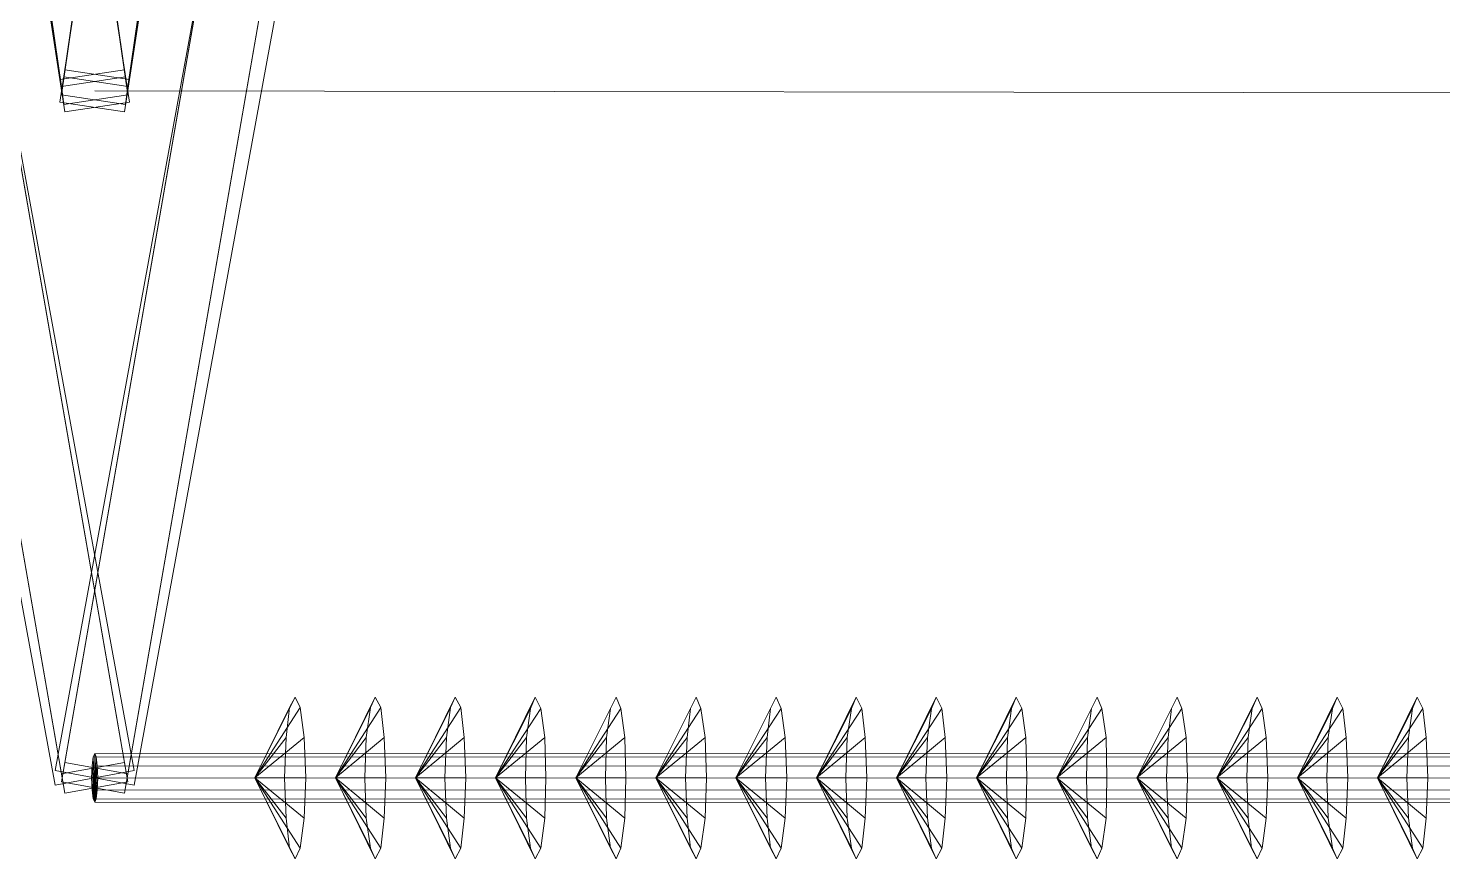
# Model space of a CAD drawing. Extents: x 4 to 464, y 11 to 29.
# Drawn here: x 9.918 to 11.668, y 11.15 to 12.177 of the extents above; entities that cross this region are included whole.
import ezdxf

# ---------------------------------------------------------------- set-up
doc = ezdxf.new("R2010")
doc.units = 0
doc.header["$MEASUREMENT"] = 0
doc.layers.add('Sections span lengths and Marker Balls Plan', color=7, linetype='CONTINUOUS', lineweight=0)
doc.layers.add('Structures Plan', color=7, linetype='CONTINUOUS', lineweight=0)

msp = doc.modelspace()

# ---------------------------------------------------------------- linework, layer by layer
at = {"layer": 'Sections span lengths and Marker Balls Plan', "color": 5}
msp.add_polyline3d([(10, 12.1, 64.375), (20, 12.084, 63.341), (30, 12.069, 62.355), (40, 12.053, 61.419), (50, 12.038, 60.532), (60, 12.022, 59.694), (70, 12.007, 58.905), (80, 11.991, 58.165), (90, 11.976, 57.474), (100, 11.96, 56.832), (110, 11.944, 56.239), (120, 11.929, 55.695), (130, 11.913, 55.2), (140, 11.898, 54.753), (150, 11.882, 54.356), (160, 11.867, 54.008), (170, 11.851, 53.708), (180, 11.836, 53.458), (190, 11.82, 53.256), (200, 11.804, 53.103), (210, 11.789, 52.999), (220, 11.773, 52.944), (230, 11.758, 52.938), (240, 11.742, 52.981)], dxfattribs=at)
at = {"layer": 'Sections span lengths and Marker Balls Plan', "color": 1}
msp.add_polyline3d([(10, 11.25, 48.5), (20, 11.248, 47.201), (30, 11.246, 45.962), (40, 11.244, 44.782), (50, 11.241, 43.661), (60, 11.239, 42.599), (70, 11.237, 41.596), (80, 11.235, 40.653), (90, 11.233, 39.769), (100, 11.231, 38.944), (110, 11.229, 38.178), (120, 11.227, 37.47), (130, 11.224, 36.822), (140, 11.222, 36.233), (150, 11.22, 35.703), (160, 11.218, 35.232), (170, 11.216, 34.82), (180, 11.214, 34.467), (190, 11.212, 34.172), (200, 11.21, 33.937), (210, 11.207, 33.76), (220, 11.205, 33.642), (230, 11.203, 33.583), (240, 11.201, 33.583)], dxfattribs=at)
for points in [[(10.198, 11.25, 48.474), (10.254, 11.337, 48.517), (10.248, 11.35, 48.468)], [(10.198, 11.25, 48.474), (10.248, 11.35, 48.468), (10.241, 11.337, 48.418)], [(10.298, 11.25, 48.461), (10.354, 11.337, 48.505), (10.347, 11.35, 48.455)], [(10.298, 11.25, 48.461), (10.347, 11.35, 48.455), (10.341, 11.337, 48.405)], [(10.397, 11.25, 48.448), (10.453, 11.337, 48.492), (10.446, 11.35, 48.442)], [(10.397, 11.25, 48.448), (10.446, 11.35, 48.442), (10.44, 11.337, 48.392)], [(10.496, 11.25, 48.436), (10.552, 11.336, 48.479), (10.545, 11.35, 48.429)], [(10.496, 11.25, 48.436), (10.545, 11.35, 48.429), (10.539, 11.336, 48.38)], [(10.595, 11.25, 48.423), (10.651, 11.336, 48.466), (10.645, 11.35, 48.416)], [(10.595, 11.25, 48.423), (10.645, 11.35, 48.416), (10.638, 11.336, 48.367)], [(10.694, 11.25, 48.41), (10.75, 11.336, 48.453), (10.744, 11.35, 48.403)], [(10.694, 11.25, 48.41), (10.744, 11.35, 48.403), (10.737, 11.336, 48.354)], [(10.793, 11.25, 48.397), (10.849, 11.336, 48.44), (10.843, 11.35, 48.391)], [(10.793, 11.25, 48.397), (10.843, 11.35, 48.391), (10.836, 11.336, 48.341)], [(10.893, 11.25, 48.384), (10.949, 11.336, 48.427), (10.942, 11.35, 48.378)], [(10.893, 11.25, 48.384), (10.942, 11.35, 48.378), (10.936, 11.336, 48.328)], [(10.992, 11.25, 48.371), (11.048, 11.336, 48.414), (11.041, 11.35, 48.365)], [(10.992, 11.25, 48.371), (11.041, 11.35, 48.365), (11.035, 11.336, 48.315)], [(11.091, 11.25, 48.358), (11.147, 11.336, 48.401), (11.14, 11.35, 48.352)], [(11.091, 11.25, 48.358), (11.14, 11.35, 48.352), (11.134, 11.336, 48.302)], [(11.19, 11.25, 48.345), (11.246, 11.336, 48.389), (11.24, 11.35, 48.339)], [(11.19, 11.25, 48.345), (11.24, 11.35, 48.339), (11.233, 11.336, 48.289)], [(11.289, 11.25, 48.333), (11.345, 11.336, 48.376), (11.339, 11.35, 48.326)], [(11.289, 11.25, 48.333), (11.339, 11.35, 48.326), (11.332, 11.336, 48.277)], [(11.388, 11.25, 48.32), (11.444, 11.336, 48.363), (11.438, 11.35, 48.313)], [(11.388, 11.25, 48.32), (11.438, 11.35, 48.313), (11.432, 11.336, 48.264)], [(11.488, 11.25, 48.307), (11.544, 11.336, 48.35), (11.537, 11.35, 48.3)], [(11.488, 11.25, 48.307), (11.537, 11.35, 48.3), (11.531, 11.336, 48.251)], [(11.587, 11.25, 48.294), (11.643, 11.336, 48.337), (11.636, 11.35, 48.287)], [(11.587, 11.25, 48.294), (11.636, 11.35, 48.287), (11.63, 11.336, 48.238)], [(10.198, 11.25, 48.474), (10.259, 11.3, 48.554), (10.254, 11.337, 48.517)], [(10.198, 11.25, 48.474), (10.241, 11.337, 48.418), (10.237, 11.3, 48.382)], [(10.298, 11.25, 48.461), (10.358, 11.3, 48.541), (10.354, 11.337, 48.505)], [(10.298, 11.25, 48.461), (10.341, 11.337, 48.405), (10.336, 11.3, 48.369)], [(10.397, 11.25, 48.448), (10.457, 11.3, 48.528), (10.453, 11.337, 48.492)], [(10.397, 11.25, 48.448), (10.44, 11.337, 48.392), (10.435, 11.3, 48.356)], [(10.496, 11.25, 48.436), (10.557, 11.3, 48.515), (10.552, 11.336, 48.479)], [(10.496, 11.25, 48.436), (10.539, 11.336, 48.38), (10.534, 11.3, 48.343)], [(10.595, 11.25, 48.423), (10.656, 11.3, 48.502), (10.651, 11.336, 48.466)], [(10.595, 11.25, 48.423), (10.638, 11.336, 48.367), (10.633, 11.3, 48.33)], [(10.694, 11.25, 48.41), (10.755, 11.3, 48.489), (10.75, 11.336, 48.453)], [(10.694, 11.25, 48.41), (10.737, 11.336, 48.354), (10.733, 11.3, 48.318)], [(10.793, 11.25, 48.397), (10.854, 11.3, 48.476), (10.849, 11.336, 48.44)], [(10.793, 11.25, 48.397), (10.836, 11.336, 48.341), (10.832, 11.3, 48.305)], [(10.893, 11.25, 48.384), (10.953, 11.3, 48.464), (10.949, 11.336, 48.427)], [(10.893, 11.25, 48.384), (10.936, 11.336, 48.328), (10.931, 11.3, 48.292)], [(10.992, 11.25, 48.371), (11.052, 11.3, 48.451), (11.048, 11.336, 48.414)], [(10.992, 11.25, 48.371), (11.035, 11.336, 48.315), (11.03, 11.3, 48.279)], [(11.091, 11.25, 48.358), (11.152, 11.3, 48.438), (11.147, 11.336, 48.401)], [(11.091, 11.25, 48.358), (11.134, 11.336, 48.302), (11.129, 11.3, 48.266)], [(11.19, 11.25, 48.345), (11.251, 11.3, 48.425), (11.246, 11.336, 48.389)], [(11.19, 11.25, 48.345), (11.233, 11.336, 48.289), (11.228, 11.3, 48.253)], [(11.289, 11.25, 48.333), (11.35, 11.3, 48.412), (11.345, 11.336, 48.376)], [(11.289, 11.25, 48.333), (11.332, 11.336, 48.277), (11.328, 11.3, 48.24)], [(11.388, 11.25, 48.32), (11.449, 11.3, 48.399), (11.444, 11.336, 48.363)], [(11.388, 11.25, 48.32), (11.432, 11.336, 48.264), (11.427, 11.3, 48.227)], [(11.488, 11.25, 48.307), (11.548, 11.3, 48.386), (11.544, 11.336, 48.35)], [(11.488, 11.25, 48.307), (11.531, 11.336, 48.251), (11.526, 11.3, 48.214)], [(11.587, 11.25, 48.294), (11.647, 11.3, 48.373), (11.643, 11.336, 48.337)], [(11.587, 11.25, 48.294), (11.63, 11.336, 48.238), (11.625, 11.3, 48.202)], [(10.198, 11.25, 48.474), (10.261, 11.25, 48.567), (10.259, 11.3, 48.554)], [(10.198, 11.25, 48.474), (10.237, 11.3, 48.382), (10.235, 11.25, 48.369)], [(10.298, 11.25, 48.461), (10.36, 11.25, 48.554), (10.358, 11.3, 48.541)], [(10.298, 11.25, 48.461), (10.336, 11.3, 48.369), (10.334, 11.25, 48.356)], [(10.397, 11.25, 48.448), (10.459, 11.25, 48.541), (10.457, 11.3, 48.528)], [(10.397, 11.25, 48.448), (10.435, 11.3, 48.356), (10.433, 11.25, 48.343)], [(10.496, 11.25, 48.436), (10.558, 11.25, 48.528), (10.557, 11.3, 48.515)], [(10.496, 11.25, 48.436), (10.534, 11.3, 48.343), (10.533, 11.25, 48.33)], [(10.595, 11.25, 48.423), (10.657, 11.25, 48.515), (10.656, 11.3, 48.502)], [(10.595, 11.25, 48.423), (10.633, 11.3, 48.33), (10.632, 11.25, 48.317)], [(10.694, 11.25, 48.41), (10.757, 11.25, 48.503), (10.755, 11.3, 48.489)], [(10.694, 11.25, 48.41), (10.733, 11.3, 48.318), (10.731, 11.25, 48.304)], [(10.793, 11.25, 48.397), (10.856, 11.25, 48.49), (10.854, 11.3, 48.476)], [(10.793, 11.25, 48.397), (10.832, 11.3, 48.305), (10.83, 11.25, 48.291)], [(10.893, 11.25, 48.384), (10.955, 11.25, 48.477), (10.953, 11.3, 48.464)], [(10.893, 11.25, 48.384), (10.931, 11.3, 48.292), (10.929, 11.25, 48.278)], [(10.992, 11.25, 48.371), (11.054, 11.25, 48.464), (11.052, 11.3, 48.451)], [(10.992, 11.25, 48.371), (11.03, 11.3, 48.279), (11.028, 11.25, 48.266)], [(11.091, 11.25, 48.358), (11.153, 11.25, 48.451), (11.152, 11.3, 48.438)], [(11.091, 11.25, 48.358), (11.129, 11.3, 48.266), (11.128, 11.25, 48.253)], [(11.19, 11.25, 48.345), (11.252, 11.25, 48.438), (11.251, 11.3, 48.425)], [(11.19, 11.25, 48.345), (11.228, 11.3, 48.253), (11.227, 11.25, 48.24)], [(11.289, 11.25, 48.333), (11.352, 11.25, 48.425), (11.35, 11.3, 48.412)], [(11.289, 11.25, 48.333), (11.328, 11.3, 48.24), (11.326, 11.25, 48.227)], [(11.388, 11.25, 48.32), (11.451, 11.25, 48.412), (11.449, 11.3, 48.399)], [(11.388, 11.25, 48.32), (11.427, 11.3, 48.227), (11.425, 11.25, 48.214)], [(11.488, 11.25, 48.307), (11.55, 11.25, 48.4), (11.548, 11.3, 48.386)], [(11.488, 11.25, 48.307), (11.526, 11.3, 48.214), (11.524, 11.25, 48.201)], [(11.587, 11.25, 48.294), (11.649, 11.25, 48.387), (11.647, 11.3, 48.373)], [(11.587, 11.25, 48.294), (11.625, 11.3, 48.202), (11.623, 11.25, 48.188)], [(9.998, 11.276, 48.485), (15.452, 11.275, 47.777), (15.451, 11.264, 47.766), (9.997, 11.265, 48.474)], [(10, 11.22, 48.5), (9.998, 11.276, 48.485), (9.997, 11.265, 48.474)], [(10, 11.28, 48.5), (15.454, 11.279, 47.792), (15.452, 11.275, 47.777), (9.998, 11.276, 48.485)], [(10, 11.22, 48.5), (10, 11.28, 48.5), (9.998, 11.276, 48.485)], [(10.002, 11.276, 48.515), (15.456, 11.275, 47.806), (15.454, 11.279, 47.792), (10, 11.28, 48.5)], [(10, 11.22, 48.5), (10.002, 11.276, 48.515), (10, 11.28, 48.5)], [(10, 11.22, 48.5), (10.003, 11.265, 48.526), (10.002, 11.276, 48.515)], [(10.003, 11.265, 48.526), (15.458, 11.264, 47.817), (15.456, 11.275, 47.806), (10.002, 11.276, 48.515)], [(9.997, 11.265, 48.474), (15.451, 11.264, 47.766), (15.45, 11.249, 47.762), (9.996, 11.25, 48.47)], [(10, 11.22, 48.5), (9.997, 11.265, 48.474), (9.996, 11.25, 48.47)], [(10, 11.22, 48.5), (10.004, 11.25, 48.53), (10.003, 11.265, 48.526)], [(10.004, 11.25, 48.53), (15.458, 11.249, 47.821), (15.458, 11.264, 47.817), (10.003, 11.265, 48.526)], [(9.996, 11.25, 48.47), (15.45, 11.249, 47.762), (15.451, 11.234, 47.766), (9.997, 11.235, 48.474)], [(10, 11.22, 48.5), (9.996, 11.25, 48.47), (9.997, 11.235, 48.474)], [(9.997, 11.235, 48.474), (15.451, 11.234, 47.766), (15.452, 11.223, 47.777), (9.998, 11.224, 48.485)], [(10, 11.22, 48.5), (9.997, 11.235, 48.474), (9.998, 11.224, 48.485)], [(10, 11.22, 48.5), (10.003, 11.235, 48.526), (10.004, 11.25, 48.53)], [(10, 11.22, 48.5), (10.002, 11.224, 48.515), (10.003, 11.235, 48.526)], [(10.002, 11.224, 48.515), (15.456, 11.223, 47.806), (15.458, 11.234, 47.817), (10.003, 11.235, 48.526)], [(10.003, 11.235, 48.526), (15.458, 11.234, 47.817), (15.458, 11.249, 47.821), (10.004, 11.25, 48.53)], [(10.198, 11.25, 48.474), (10.248, 11.15, 48.468), (10.254, 11.163, 48.517)], [(10.198, 11.25, 48.474), (10.254, 11.163, 48.517), (10.259, 11.2, 48.554)], [(10.198, 11.25, 48.474), (10.259, 11.2, 48.554), (10.261, 11.25, 48.567)], [(10.198, 11.25, 48.474), (10.235, 11.25, 48.369), (10.237, 11.2, 48.382)], [(10.198, 11.25, 48.474), (10.237, 11.2, 48.382), (10.241, 11.163, 48.418)], [(10.198, 11.25, 48.474), (10.241, 11.163, 48.418), (10.248, 11.15, 48.468)], [(10.298, 11.25, 48.461), (10.347, 11.15, 48.455), (10.354, 11.163, 48.505)], [(10.298, 11.25, 48.461), (10.354, 11.163, 48.505), (10.358, 11.2, 48.541)], [(10.298, 11.25, 48.461), (10.358, 11.2, 48.541), (10.36, 11.25, 48.554)], [(10.298, 11.25, 48.461), (10.334, 11.25, 48.356), (10.336, 11.2, 48.369)], [(10.298, 11.25, 48.461), (10.336, 11.2, 48.369), (10.341, 11.163, 48.405)], [(10.298, 11.25, 48.461), (10.341, 11.163, 48.405), (10.347, 11.15, 48.455)], [(10.397, 11.25, 48.448), (10.446, 11.15, 48.442), (10.453, 11.163, 48.492)], [(10.397, 11.25, 48.448), (10.453, 11.163, 48.492), (10.457, 11.2, 48.528)], [(10.397, 11.25, 48.448), (10.457, 11.2, 48.528), (10.459, 11.25, 48.541)], [(10.397, 11.25, 48.448), (10.433, 11.25, 48.343), (10.435, 11.2, 48.356)], [(10.397, 11.25, 48.448), (10.435, 11.2, 48.356), (10.44, 11.163, 48.392)], [(10.397, 11.25, 48.448), (10.44, 11.163, 48.392), (10.446, 11.15, 48.442)], [(10.496, 11.25, 48.436), (10.545, 11.15, 48.429), (10.552, 11.163, 48.479)], [(10.496, 11.25, 48.436), (10.552, 11.163, 48.479), (10.557, 11.2, 48.515)], [(10.496, 11.25, 48.436), (10.557, 11.2, 48.515), (10.558, 11.25, 48.528)], [(10.496, 11.25, 48.436), (10.533, 11.25, 48.33), (10.534, 11.2, 48.343)], [(10.496, 11.25, 48.436), (10.534, 11.2, 48.343), (10.539, 11.163, 48.38)], [(10.496, 11.25, 48.436), (10.539, 11.163, 48.38), (10.545, 11.15, 48.429)], [(10.595, 11.25, 48.423), (10.645, 11.15, 48.416), (10.651, 11.163, 48.466)], [(10.595, 11.25, 48.423), (10.651, 11.163, 48.466), (10.656, 11.2, 48.502)], [(10.595, 11.25, 48.423), (10.656, 11.2, 48.502), (10.657, 11.25, 48.515)], [(10.595, 11.25, 48.423), (10.632, 11.25, 48.317), (10.633, 11.2, 48.33)], [(10.595, 11.25, 48.423), (10.633, 11.2, 48.33), (10.638, 11.163, 48.367)], [(10.595, 11.25, 48.423), (10.638, 11.163, 48.367), (10.645, 11.15, 48.416)], [(10.694, 11.25, 48.41), (10.744, 11.15, 48.403), (10.75, 11.163, 48.453)], [(10.694, 11.25, 48.41), (10.75, 11.163, 48.453), (10.755, 11.2, 48.489)], [(10.694, 11.25, 48.41), (10.755, 11.2, 48.489), (10.757, 11.25, 48.503)], [(10.694, 11.25, 48.41), (10.731, 11.25, 48.304), (10.733, 11.2, 48.318)], [(10.694, 11.25, 48.41), (10.733, 11.2, 48.318), (10.737, 11.163, 48.354)], [(10.694, 11.25, 48.41), (10.737, 11.163, 48.354), (10.744, 11.15, 48.403)], [(10.793, 11.25, 48.397), (10.843, 11.15, 48.391), (10.849, 11.163, 48.44)], [(10.793, 11.25, 48.397), (10.849, 11.163, 48.44), (10.854, 11.2, 48.476)], [(10.793, 11.25, 48.397), (10.854, 11.2, 48.476), (10.856, 11.25, 48.49)], [(10.793, 11.25, 48.397), (10.83, 11.25, 48.291), (10.832, 11.2, 48.305)], [(10.793, 11.25, 48.397), (10.832, 11.2, 48.305), (10.836, 11.163, 48.341)], [(10.793, 11.25, 48.397), (10.836, 11.163, 48.341), (10.843, 11.15, 48.391)], [(10.893, 11.25, 48.384), (10.942, 11.15, 48.378), (10.949, 11.163, 48.427)], [(10.893, 11.25, 48.384), (10.949, 11.163, 48.427), (10.953, 11.2, 48.464)], [(10.893, 11.25, 48.384), (10.953, 11.2, 48.464), (10.955, 11.25, 48.477)], [(10.893, 11.25, 48.384), (10.929, 11.25, 48.278), (10.931, 11.2, 48.292)], [(10.893, 11.25, 48.384), (10.931, 11.2, 48.292), (10.936, 11.163, 48.328)], [(10.893, 11.25, 48.384), (10.936, 11.163, 48.328), (10.942, 11.15, 48.378)], [(10.992, 11.25, 48.371), (11.041, 11.15, 48.365), (11.048, 11.163, 48.414)], [(10.992, 11.25, 48.371), (11.048, 11.163, 48.414), (11.052, 11.2, 48.451)], [(10.992, 11.25, 48.371), (11.052, 11.2, 48.451), (11.054, 11.25, 48.464)], [(10.992, 11.25, 48.371), (11.028, 11.25, 48.266), (11.03, 11.2, 48.279)], [(10.992, 11.25, 48.371), (11.03, 11.2, 48.279), (11.035, 11.163, 48.315)], [(10.992, 11.25, 48.371), (11.035, 11.163, 48.315), (11.041, 11.15, 48.365)], [(11.091, 11.25, 48.358), (11.14, 11.15, 48.352), (11.147, 11.163, 48.401)], [(11.091, 11.25, 48.358), (11.147, 11.163, 48.401), (11.152, 11.2, 48.438)], [(11.091, 11.25, 48.358), (11.152, 11.2, 48.438), (11.153, 11.25, 48.451)], [(11.091, 11.25, 48.358), (11.128, 11.25, 48.253), (11.129, 11.2, 48.266)], [(11.091, 11.25, 48.358), (11.129, 11.2, 48.266), (11.134, 11.163, 48.302)], [(11.091, 11.25, 48.358), (11.134, 11.163, 48.302), (11.14, 11.15, 48.352)], [(11.19, 11.25, 48.345), (11.24, 11.15, 48.339), (11.246, 11.163, 48.389)], [(11.19, 11.25, 48.345), (11.246, 11.163, 48.389), (11.251, 11.2, 48.425)], [(11.19, 11.25, 48.345), (11.251, 11.2, 48.425), (11.252, 11.25, 48.438)], [(11.19, 11.25, 48.345), (11.227, 11.25, 48.24), (11.228, 11.2, 48.253)], [(11.19, 11.25, 48.345), (11.228, 11.2, 48.253), (11.233, 11.163, 48.289)], [(11.19, 11.25, 48.345), (11.233, 11.163, 48.289), (11.24, 11.15, 48.339)], [(11.289, 11.25, 48.333), (11.339, 11.15, 48.326), (11.345, 11.163, 48.376)], [(11.289, 11.25, 48.333), (11.345, 11.163, 48.376), (11.35, 11.2, 48.412)], [(11.289, 11.25, 48.333), (11.35, 11.2, 48.412), (11.352, 11.25, 48.425)], [(11.289, 11.25, 48.333), (11.326, 11.25, 48.227), (11.328, 11.2, 48.24)], [(11.289, 11.25, 48.333), (11.328, 11.2, 48.24), (11.332, 11.163, 48.277)], [(11.289, 11.25, 48.333), (11.332, 11.163, 48.277), (11.339, 11.15, 48.326)], [(11.388, 11.25, 48.32), (11.438, 11.15, 48.313), (11.444, 11.163, 48.363)], [(11.388, 11.25, 48.32), (11.444, 11.163, 48.363), (11.449, 11.2, 48.399)], [(11.388, 11.25, 48.32), (11.449, 11.2, 48.399), (11.451, 11.25, 48.412)], [(11.388, 11.25, 48.32), (11.425, 11.25, 48.214), (11.427, 11.2, 48.227)], [(11.388, 11.25, 48.32), (11.427, 11.2, 48.227), (11.431, 11.163, 48.264)], [(11.388, 11.25, 48.32), (11.431, 11.163, 48.264), (11.438, 11.15, 48.313)], [(11.488, 11.25, 48.307), (11.537, 11.15, 48.3), (11.544, 11.163, 48.35)], [(11.488, 11.25, 48.307), (11.544, 11.163, 48.35), (11.548, 11.2, 48.386)], [(11.488, 11.25, 48.307), (11.548, 11.2, 48.386), (11.55, 11.25, 48.4)], [(11.488, 11.25, 48.307), (11.524, 11.25, 48.201), (11.526, 11.2, 48.214)], [(11.488, 11.25, 48.307), (11.526, 11.2, 48.214), (11.531, 11.163, 48.251)], [(11.488, 11.25, 48.307), (11.531, 11.163, 48.251), (11.537, 11.15, 48.3)], [(11.587, 11.25, 48.294), (11.636, 11.15, 48.287), (11.643, 11.163, 48.337)], [(11.587, 11.25, 48.294), (11.643, 11.163, 48.337), (11.647, 11.2, 48.373)], [(11.587, 11.25, 48.294), (11.647, 11.2, 48.373), (11.649, 11.25, 48.387)], [(11.587, 11.25, 48.294), (11.623, 11.25, 48.188), (11.625, 11.2, 48.202)], [(11.587, 11.25, 48.294), (11.625, 11.2, 48.202), (11.63, 11.163, 48.238)], [(11.587, 11.25, 48.294), (11.63, 11.163, 48.238), (11.636, 11.15, 48.287)], [(9.998, 11.224, 48.485), (15.452, 11.223, 47.777), (15.454, 11.219, 47.792), (10, 11.22, 48.5)], [(10, 11.22, 48.5), (9.998, 11.224, 48.485), (10, 11.22, 48.5)], [(10, 11.22, 48.5), (15.454, 11.219, 47.792), (15.456, 11.223, 47.806), (10.002, 11.224, 48.515)]]:
    msp.add_3dface(points, dxfattribs=at)
at = {"layer": 'Structures Plan', "color": 253}
for points in [[(9.959, 12.105, 64.413), (8.959, 19.005, 62.413), (9.038, 19.017, 62.413), (10.038, 12.117, 64.413)], [(9.962, 12.083, 64.337), (8.962, 18.983, 62.337), (8.959, 19.005, 62.413), (9.959, 12.105, 64.413)], [(10.038, 12.117, 64.413), (9.038, 19.017, 62.413), (9.041, 18.995, 62.337), (10.041, 12.095, 64.337)], [(9.959, 12.095, 64.337), (10.959, 18.995, 62.337), (10.962, 19.017, 62.413), (9.962, 12.117, 64.413)], [(9.962, 12.117, 64.413), (10.962, 19.017, 62.413), (11.041, 19.005, 62.413), (10.041, 12.105, 64.413)], [(10.041, 12.105, 64.413), (11.041, 19.005, 62.413), (11.038, 18.983, 62.337), (10.038, 12.083, 64.337)], [(10.041, 12.095, 64.337), (9.041, 18.995, 62.337), (8.962, 18.983, 62.337), (9.962, 12.083, 64.337)], [(10.038, 12.083, 64.337), (11.038, 18.983, 62.337), (10.959, 18.995, 62.337), (9.959, 12.095, 64.337)], [(9.957, 12.114, 64.41), (8.906, 18.963, 60.41), (8.986, 18.975, 60.41), (10.037, 12.126, 64.41)], [(10.037, 12.126, 64.41), (8.986, 18.975, 60.41), (8.992, 18.935, 60.34), (10.043, 12.086, 64.34)], [(9.957, 12.086, 64.34), (11.008, 18.935, 60.34), (11.014, 18.975, 60.41), (9.963, 12.126, 64.41)], [(9.963, 12.126, 64.41), (11.014, 18.975, 60.41), (11.094, 18.963, 60.41), (10.043, 12.114, 64.41)], [(9.963, 12.074, 64.34), (8.912, 18.923, 60.34), (8.906, 18.963, 60.41), (9.957, 12.114, 64.41)], [(10.043, 12.114, 64.41), (11.094, 18.963, 60.41), (11.088, 18.923, 60.34), (10.037, 12.074, 64.34)], [(10.043, 12.086, 64.34), (8.992, 18.935, 60.34), (8.912, 18.923, 60.34), (9.963, 12.074, 64.34)], [(10.037, 12.074, 64.34), (11.088, 18.923, 60.34), (11.008, 18.935, 60.34), (9.957, 12.086, 64.34)], [(8.664, 18.71, 50.837), (9.959, 11.255, 48.462), (10.037, 11.269, 48.462), (8.742, 18.724, 50.837)], [(8.742, 18.724, 50.837), (10.037, 11.269, 48.462), (10.041, 11.245, 48.538), (8.746, 18.7, 50.913)], [(11.254, 18.7, 50.913), (9.959, 11.245, 48.538), (9.963, 11.269, 48.462), (11.258, 18.724, 50.837)], [(11.258, 18.724, 50.837), (9.963, 11.269, 48.462), (10.041, 11.255, 48.462), (11.336, 18.71, 50.837)], [(8.668, 18.686, 50.913), (9.963, 11.231, 48.538), (9.959, 11.255, 48.462), (8.664, 18.71, 50.837)], [(11.336, 18.71, 50.837), (10.041, 11.255, 48.462), (10.037, 11.231, 48.538), (11.332, 18.686, 50.913)], [(8.746, 18.7, 50.913), (10.041, 11.245, 48.538), (9.963, 11.231, 48.538), (8.668, 18.686, 50.913)], [(11.332, 18.686, 50.913), (10.037, 11.231, 48.538), (9.959, 11.245, 48.538), (11.254, 18.7, 50.913)], [(8.595, 18.635, 48.45), (9.951, 11.241, 48.45), (10.049, 11.259, 48.45), (8.693, 18.653, 48.45)], [(8.693, 18.653, 48.55), (10.049, 11.259, 48.55), (9.951, 11.241, 48.55), (8.595, 18.635, 48.55)], [(8.693, 18.653, 48.45), (10.049, 11.259, 48.45), (10.049, 11.259, 48.55), (8.693, 18.653, 48.55)], [(11.307, 18.653, 48.45), (9.951, 11.259, 48.45), (10.049, 11.241, 48.45), (11.405, 18.635, 48.45)], [(11.307, 18.653, 48.55), (9.951, 11.259, 48.55), (9.951, 11.259, 48.45), (11.307, 18.653, 48.45)], [(11.405, 18.635, 48.55), (10.049, 11.241, 48.55), (9.951, 11.259, 48.55), (11.307, 18.653, 48.55)], [(8.595, 18.635, 48.55), (9.951, 11.241, 48.55), (9.951, 11.241, 48.45), (8.595, 18.635, 48.45)], [(11.405, 18.635, 48.45), (10.049, 11.241, 48.45), (10.049, 11.241, 48.55), (11.405, 18.635, 48.55)], [(9.963, 12.074, 64.34), (10.043, 12.086, 64.34), (10.037, 12.126, 64.41), (9.957, 12.114, 64.41)], [(9.957, 12.086, 64.34), (10.037, 12.074, 64.34), (10.043, 12.114, 64.41), (9.963, 12.126, 64.41)], [(9.962, 12.083, 64.337), (10.041, 12.095, 64.337), (10.038, 12.117, 64.413), (9.959, 12.105, 64.413)], [(9.959, 12.095, 64.337), (10.038, 12.083, 64.337), (10.041, 12.105, 64.413), (9.962, 12.117, 64.413)], [(10.037, 11.269, 48.462), (9.959, 11.255, 48.462), (9.963, 11.231, 48.538), (10.041, 11.245, 48.538)], [(10.041, 11.255, 48.462), (9.963, 11.269, 48.462), (9.959, 11.245, 48.538), (10.037, 11.231, 48.538)], [(10.049, 11.259, 48.45), (9.951, 11.241, 48.45), (9.951, 11.241, 48.55), (10.049, 11.259, 48.55)], [(10.049, 11.241, 48.45), (9.951, 11.259, 48.45), (9.951, 11.259, 48.55), (10.049, 11.241, 48.55)]]:
    msp.add_3dface(points, dxfattribs=at)

doc.saveas('drawing.dxf')
